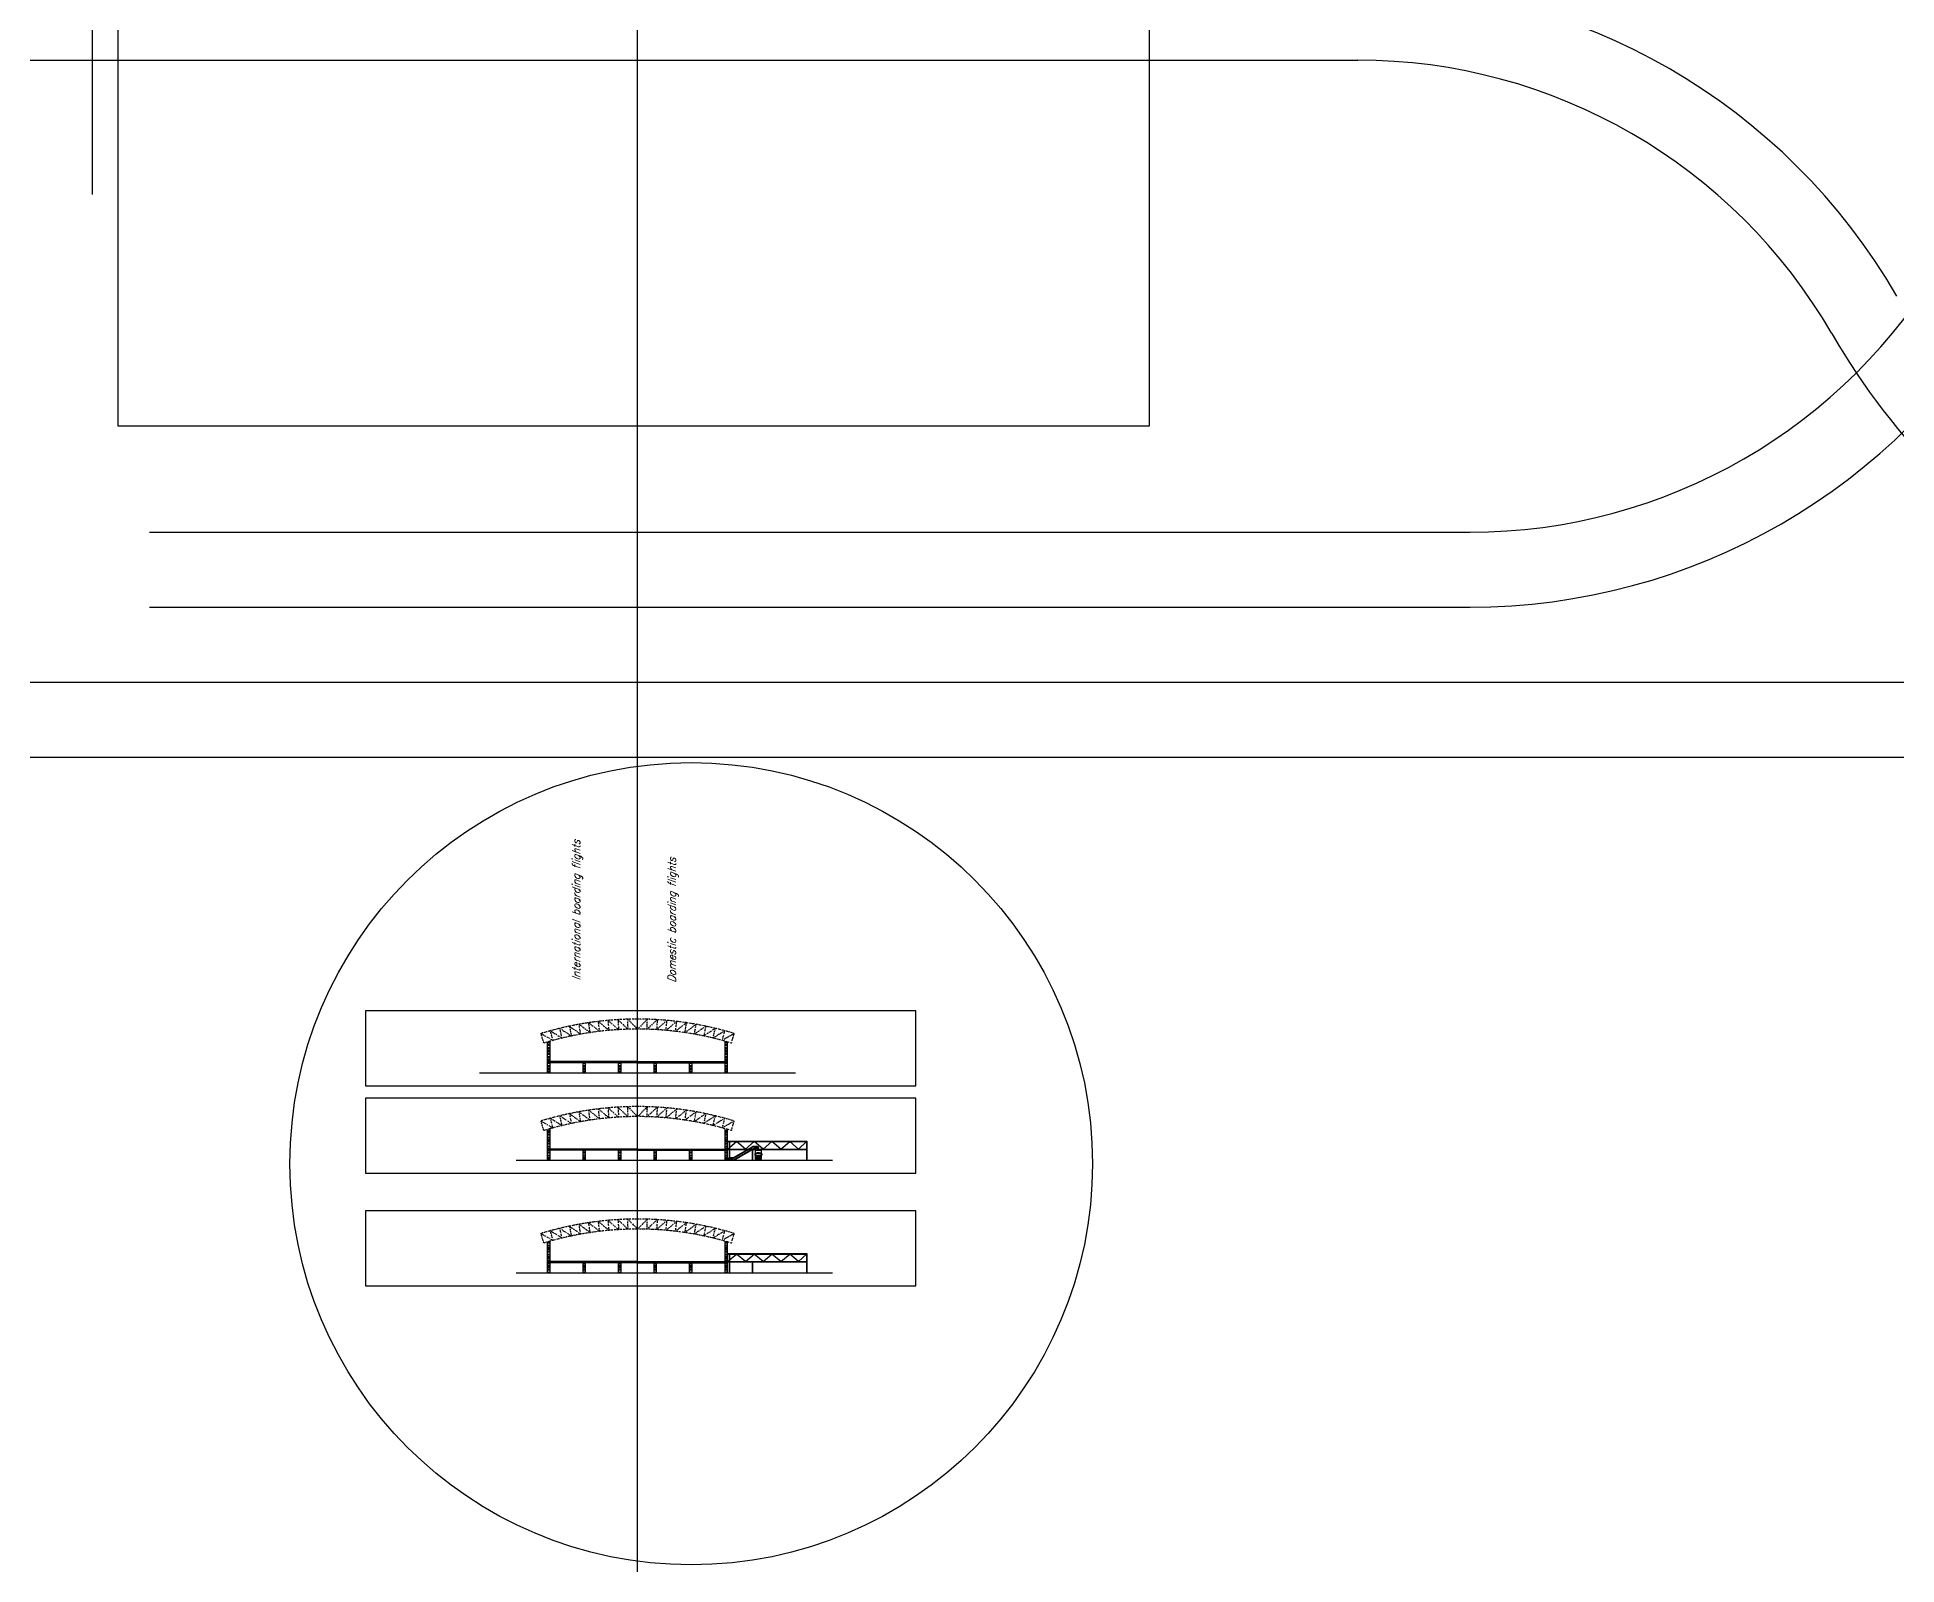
# Model space of a CAD drawing. Header units: millimetres. Extents: x -1 to 12300, y -1929 to 2470.
# Drawn here: x 5996 to 6740, y -1929 to -1318 of the extents above; entities that cross this region are included whole.
import ezdxf

# ---------------------------------------------------------------- set-up
doc = ezdxf.new("R2010")
doc.units = ezdxf.units.MM
doc.linetypes.add('DASHDOTBERNUZ', pattern=[0.8, 0.4, -0.2, 0, -0.2])
doc.layers.get('0').update_dxf_attribs({"color": 250})
for name, color, linetype in [('01C', 250, 'Continuous'), ('01E', 250, 'DASHDOTBERNUZ'), ('01TXT', 250, 'Continuous'), ('05C', 1, 'Continuous'), ('0autopista', 200, 'Continuous'), ('_alçat', 7, 'Continuous'), ('_alçat2', 7, 'Continuous')]:
    doc.layers.add(name, color=color, linetype=linetype)
for name, color, linetype, plot in [('_AUXILIAR', 135, 'Continuous', False), ('TR-AUX-OFICINES', 9, 'Continuous', False), ('viewport', 241, 'Continuous', False)]:
    doc.layers.add(name, color=color, linetype=linetype, plot=plot)
doc.styles.add('_PEGATINES', font='romans.shx', dxfattribs={"width": 0.9, "oblique": 20})

# ---------------------------------------------------------------- blocks, each defined once
blk = doc.blocks.new('A$C457C49B9')
at = {"layer": '01C', "linetype": 'Continuous', "lineweight": 0}
for p, q in [((0.01, 2.39), (0, 2.22)), ((0.02, 2.06), (0, 2.22)), ((0.03, 2.55), (0.03, 2.62)), ((0.14, 2.43), (0.05, 2.43)), ((0.14, 2.03), (0.05, 2.03)), ((0.14, 2.66), (0.07, 2.66)), ((0.07, 2.51), (0.14, 2.51)), ((0.16, 2.71), (0.1, 2.68)), ((0.1, 2.68), (0.1, 1.99)), ((0.1, 1.99), (0.34, 1.87)), ((0.27, 2.71), (0.16, 2.71)), ((0.18, 2.55), (0.18, 2.62)), ((0.18, 2.39), (0.18, 2.07)), ((0.22, 4), (2.72, 4)), ((0.22, 4), (0.22, 2.75)), ((0.22, 3.93), (2.72, 3.93)), ((0.22, 2.64), (0.22, 1.99)), ((0.22, 1.45), (0.22, 1.85)), ((0.29, 1.45), (0.22, 1.37)), ((0.22, 0.53), (0.22, 1.37)), ((0.25, 0.73), (0.25, 0.92)), ((0.31, 2.68), (0.27, 2.71)), ((1.28, 0.47), (0.27, 0.47)), ((0.29, 1.59), (0.3, 1.23)), ((0.29, 0.33), (0.29, 0.41)), ((0.29, 0.41), (0.33, 0.41)), ((0.33, 0.33), (0.29, 0.33)), ((0.31, 3.93), (0.31, 2.75)), ((0.39, 2.68), (0.31, 2.68)), ((0.31, 2.64), (0.31, 2.02)), ((2.63, 0.98), (0.31, 0.98)), ((0.31, 0.67), (0.31, 0.57)), ((2.63, 0.67), (0.31, 0.67)), ((0.31, 0.57), (0.42, 0.57)), ((0.33, 1.63), (0.39, 2.79)), ((0.33, 1.63), (2.61, 1.63)), ((0.33, 0.47), (0.33, 0.14)), ((0.35, 0.06), (0.33, 0.14)), ((2.56, 1.15), (0.38, 1.15)), ((0.7, 1.08), (0.38, 1.08)), ((0.7, 1.03), (0.38, 1.03)), ((0.38, 0.77), (0.38, 0.86)), ((0.42, 0.57), (0.42, 0.67)), ((0.43, 1.97), (0.47, 2.67)), ((0.43, 1.97), (1.01, 1.98)), ((0.43, 0.92), (0.74, 0.92)), ((0.74, 0.71), (0.43, 0.71)), ((0.46, 1.59), (2.47, 1.59)), ((0.46, 1.54), (1.3, 1.54)), ((0.46, 1.49), (1.27, 1.49)), ((0.46, 1.44), (1.25, 1.44)), ((0.46, 1.39), (1.24, 1.39)), ((0.46, 1.34), (1.25, 1.34)), ((0.46, 1.3), (1.26, 1.3)), ((0.46, 1.25), (1.3, 1.25)), ((0.46, 1.2), (2.47, 1.2)), ((0.46, 0.86), (0.46, 0.77)), ((0.48, 0.88), (0.73, 0.88)), ((0.73, 0.75), (0.48, 0.75)), ((0.49, 2.84), (0.55, 2.86)), ((1.71, 1.88), (0.51, 1.88)), ((0.52, 2.97), (0.55, 2.98)), ((0.82, 2.11), (0.53, 2.09)), ((0.54, 2.74), (1.04, 2.77)), ((0.7, 3.01), (0.55, 2.98)), ((0.7, 2.89), (0.55, 2.86)), ((0.6, 0.06), (0.62, 0.14)), ((0.62, 0.47), (0.62, 0.14)), ((1.01, 0.4), (0.62, 0.42)), ((0.7, 3.01), (1, 3.02)), ((0.7, 2.89), (1.26, 2.92)), ((0.74, 1.11), (0.7, 1.08)), ((0.74, 1.11), (2.19, 1.11)), ((0.76, 0.86), (0.76, 0.77)), ((0.8, 1.02), (2.13, 1.02)), ((0.8, 0.86), (0.8, 0.77)), ((1.18, 2.09), (0.82, 2.11)), ((0.9, 1.93), (1.17, 1.93)), ((1, 3.03), (1.03, 3.08)), ((1.94, 3.03), (1, 3.03)), ((1, 2.98), (1, 3.03)), ((1, 2.98), (1.94, 2.98)), ((1.01, 1.98), (1.93, 1.98)), ((1.01, 0.98), (1.01, 0.67)), ((1.01, 0.47), (1.01, 0.38)), ((1.01, 0.38), (1.14, 0.38)), ((1.03, 3.08), (1.91, 3.08)), ((1.26, 1.93), (1.03, 2.1)), ((1.04, 2.77), (1.89, 2.77)), ((1.07, 0.38), (1.07, 0.47)), ((1.12, 0.67), (1.12, 0.59)), ((1.12, 0.59), (1.24, 0.59)), ((1.14, 0.38), (1.14, 0.47)), ((1.14, 0.4), (1.79, 0.4)), ((1.18, 0.67), (1.28, 0.54)), ((1.23, 1.88), (2.42, 1.88)), ((1.26, 2.92), (1.68, 2.92)), ((1.28, 0.54), (1.65, 0.54)), ((1.31, 0.93), (1.31, 0.86)), ((1.31, 0.93), (1.63, 0.93)), ((1.31, 0.86), (1.63, 0.86)), ((1.33, 0.47), (1.31, 0.51)), ((1.6, 0.47), (1.33, 0.47)), ((1.47, 1.39), (1.34, 1.32)), ((1.67, 2.11), (1.38, 2.09)), ((1.47, 1.39), (1.47, 1.54)), ((1.47, 1.39), (1.6, 1.32)), ((1.6, 0.47), (1.63, 0.51)), ((1.63, 0.93), (1.63, 0.86)), ((2.47, 1.54), (1.64, 1.54)), ((2.47, 1.25), (1.64, 1.25)), ((1.76, 0.67), (1.65, 0.54)), ((1.66, 0.47), (2.66, 0.47)), ((2.06, 2.09), (1.67, 2.11)), ((2.47, 1.49), (1.67, 1.49)), ((2.47, 1.3), (1.67, 1.3)), ((2.24, 2.89), (1.68, 2.92)), ((2.47, 1.44), (1.69, 1.44)), ((2.47, 1.39), (1.69, 1.39)), ((2.47, 1.34), (1.69, 1.34)), ((1.82, 0.59), (1.7, 0.59)), ((2.03, 1.93), (1.77, 1.93)), ((1.79, 0.38), (1.79, 0.47)), ((1.93, 0.38), (1.79, 0.38)), ((1.82, 0.67), (1.82, 0.59)), ((1.86, 0.38), (1.86, 0.47)), ((2.11, 1.93), (1.88, 2.1)), ((2.39, 2.74), (1.89, 2.77)), ((1.91, 3.08), (1.94, 3.03)), ((2.5, 1.97), (1.93, 1.98)), ((1.93, 0.98), (1.93, 0.67)), ((1.93, 0.47), (1.93, 0.38)), ((1.93, 0.4), (2.31, 0.42)), ((1.94, 2.98), (1.94, 3.03)), ((2.24, 3.01), (1.94, 3.02)), ((2.14, 0.86), (2.14, 0.77)), ((2.18, 0.86), (2.18, 0.77)), ((2.19, 1.11), (2.23, 1.08)), ((2.51, 0.92), (2.2, 0.92)), ((2.46, 0.88), (2.2, 0.88)), ((2.2, 0.75), (2.46, 0.75)), ((2.2, 0.71), (2.51, 0.71)), ((2.23, 1.08), (2.56, 1.08)), ((2.23, 1.03), (2.56, 1.03)), ((2.24, 3.01), (2.38, 2.98)), ((2.24, 2.89), (2.38, 2.86)), ((2.32, 0.47), (2.32, 0.14)), ((2.33, 0.06), (2.32, 0.14)), ((2.42, 2.97), (2.38, 2.98)), ((2.45, 2.84), (2.38, 2.86)), ((2.5, 1.97), (2.47, 2.67)), ((2.48, 0.86), (2.48, 0.77)), ((2.52, 0.57), (2.52, 0.67)), ((2.63, 0.57), (2.52, 0.57)), ((2.6, 1.63), (2.54, 2.79)), ((2.55, 2.68), (2.63, 2.68)), ((2.56, 0.77), (2.56, 0.86)), ((2.84, 1.99), (2.59, 1.87)), ((2.59, 0.06), (2.61, 0.14)), ((2.61, 0.47), (2.61, 0.14)), ((2.64, 0.41), (2.61, 0.41)), ((2.61, 0.33), (2.64, 0.33)), ((2.63, 3.93), (2.63, 2.75)), ((2.63, 2.68), (2.66, 2.71)), ((2.63, 2.64), (2.63, 2.02)), ((2.63, 0.67), (2.63, 0.57)), ((2.65, 1.59), (2.64, 1.23)), ((2.64, 0.33), (2.64, 0.41)), ((2.65, 1.45), (2.72, 1.37)), ((2.66, 2.71), (2.78, 2.71)), ((2.68, 0.73), (2.68, 0.92)), ((2.72, 4), (2.72, 2.75)), ((2.72, 2.64), (2.72, 1.99)), ((2.72, 1.45), (2.72, 1.85)), ((2.72, 0.53), (2.72, 1.37)), ((2.77, 2.62), (2.77, 2.25)), ((2.78, 2.71), (2.84, 2.68)), ((2.81, 2.66), (2.95, 2.65)), ((2.82, 2.21), (2.95, 2.22)), ((2.84, 2.68), (2.84, 1.99)), ((2.99, 2.26), (2.99, 2.61)), ((0.52, 0), (0.42, 0)), ((2.41, 0), (2.51, 0))]:
    blk.add_line(p, q, dxfattribs=at)
for centre, major_axis, start_param, end_param in [((0.05, 2.39), (0, -0.0401), 3.126209, 4.679434), ((0.05, 2.07), (0, -0.0401), 4.808863, 6.283185), ((0.07, 2.62), (0, -0.0401), 3.141593, 4.712389), ((0.07, 2.55), (0, -0.0401), 4.712389, 6.283185), ((0.14, 2.62), (0, -0.0401), 1.570796, 3.141593), ((0.14, 2.55), (0, -0.0401), 0, 1.570796), ((0.14, 2.39), (0, -0.0401), 1.570796, 3.126209), ((0.14, 2.07), (0, -0.0401), 0, 1.570796), ((0.27, 0.53), (0, -0.0561), 4.712389, 6.283185), ((0.31, 0.92), (0, -0.0561), 3.141593, 4.712389), ((0.31, 0.73), (0, -0.0561), 4.712389, 6.283185), ((0.33, 1.59), (0, -0.0401), 3.141593, 4.75851), ((0.38, 1.23), (0, -0.0802), 4.75851, 6.283185), ((0.42, 0.08), (0, -0.0802), 4.923015, 6.283185), ((0.43, 0.86), (0, -0.0561), 3.141593, 4.712389), ((0.43, 0.77), (0, -0.0561), 4.712389, 6.283185), ((0.59, 2.78), (0, -0.201), 3.500363, 4.660182), ((0.55, 2.69), (0, -0.16), 3.500363, 4.660182), ((0.51, 1.96), (0, -0.0802), 4.666179, 6.283185), ((0.48, 0.86), (0, -0.0241), 3.141593, 4.712389), ((0.48, 0.77), (0, -0.0241), 4.712389, 6.283185), ((0.55, 2.66), (0, -0.0802), 3.193719, 4.666179), ((0.52, 0.08), (0, -0.0802), 0, 1.36017), ((0.73, 0.86), (0, -0.0241), 1.570796, 3.141593), ((0.73, 0.77), (0, -0.0241), 0, 1.570796), ((0.74, 0.86), (0, -0.0561), 1.570796, 3.141593), ((0.74, 0.77), (0, -0.0561), 0, 1.570796), ((2.2, 0.86), (0, -0.0561), 3.141593, 4.712389), ((2.2, 0.77), (0, -0.0561), 4.712389, 6.283185), ((2.2, 0.86), (0, -0.0241), 3.141593, 4.712389), ((2.2, 0.77), (0, -0.0241), 4.712389, 6.283185), ((2.41, 0.08), (0, -0.0802), 4.923015, 6.283185), ((2.39, 2.66), (0, -0.0802), 1.617006, 3.089466), ((2.35, 2.78), (0, -0.201), 1.623003, 2.782822), ((2.42, 1.96), (0, -0.0802), 0, 1.617006), ((2.39, 2.69), (0, -0.16), 1.623003, 2.782822), ((2.46, 0.86), (0, -0.0241), 1.570796, 3.141593), ((2.46, 0.77), (0, -0.0241), 0, 1.570796), ((2.51, 0.86), (0, -0.0561), 1.570796, 3.141593), ((2.51, 0.77), (0, -0.0561), 0, 1.570796), ((2.51, 0.08), (0, -0.0802), 0, 1.36017), ((2.56, 1.23), (0, -0.0802), 0, 1.524675), ((2.61, 1.59), (0, -0.0401), 1.524675, 3.141593), ((2.63, 0.92), (0, -0.0561), 1.570796, 3.141593), ((2.63, 0.73), (0, -0.0561), 0, 1.570796), ((2.66, 0.53), (0, -0.0561), 0, 1.570796), ((2.81, 2.62), (0, -0.0401), 3.109346, 4.712389), ((2.81, 2.25), (0, -0.0401), 4.712389, 6.363015), ((2.95, 2.61), (0, -0.0401), 1.560044, 3.109346), ((2.95, 2.26), (0, -0.0401), 0.07983, 1.560044)]:
    blk.add_ellipse(centre, major_axis=major_axis, ratio=0.991311, start_param=start_param, end_param=end_param, dxfattribs=at)
for centre, major_axis in [((1.47, 1.39), (0, -0.15)), ((1.47, 1.75), (0, -0.0407))]:
    blk.add_ellipse(centre, major_axis=major_axis, ratio=0.991311, dxfattribs=at)
blk = doc.blocks.new('escalamec')
for p, q in [((0, 1.08), (1.37, 1.08)), ((0, 1.05), (1.37, 1.05)), ((0, 1), (1.37, 1)), ((0, 0.91), (1.37, 0.91)), ((1.37, 0.2), (0, 0.2)), ((0, 0), (0, 0.1)), ((1.37, 0.1), (0, 0.1)), ((1.37, 0.05), (0, 0.05)), ((0, 0), (1.62, 0)), ((1.6, 1.14), (8.97, 5.4)), ((1.62, 1.12), (8.98, 5.37)), ((1.64, 1.08), (9.01, 5.33)), ((1.69, 1), (9.05, 5.25)), ((9.41, 4.63), (2, 0.35)), ((9.46, 4.55), (2.04, 0.27)), ((9.48, 4.51), (2.07, 0.23)), ((3.55, 1), (2.11, 0.16)), ((5.29, 2), (3.55, 1)), ((7.02, 3), (5.29, 2)), ((8.75, 4), (7.02, 3)), ((9.52, 4.44), (8.75, 4)), ((9.73, 5.6), (11.1, 5.6)), ((9.73, 5.57), (11.1, 5.57)), ((9.73, 5.52), (11.1, 5.52)), ((9.73, 5.43), (11.1, 5.43)), ((11.1, 4.72), (9.73, 4.72)), ((11.1, 4.62), (9.73, 4.62)), ((11.1, 4.58), (9.73, 4.58)), ((10.6, 4.5), (9.73, 4.5))]:
    blk.add_line(p, q)
for points in [[(2.11, 0.25), (1.75, 0.25, 0.200043), (1.83, 0.05, 0.200043)], [(2.41, 0.42), (2.05, 0.42, 0.167416), (2.11, 0.25)], [(2.71, 0.6), (2.35, 0.6, 0.167416), (2.41, 0.42)], [(3.01, 0.77), (2.65, 0.77, 0.167416), (2.71, 0.6)], [(3.31, 0.94), (2.95, 0.94, 0.167416), (3.01, 0.77)], [(3.61, 1.12), (3.25, 1.12, 0.167416), (3.31, 0.94)], [(3.91, 1.29), (3.55, 1.29, 0.167416), (3.61, 1.12)], [(4.21, 1.46), (3.85, 1.46, 0.167416), (3.91, 1.29)], [(4.51, 1.64), (4.15, 1.64, 0.167416), (4.21, 1.46)], [(4.81, 1.81), (4.45, 1.81, 0.167416), (4.51, 1.64)], [(5.11, 1.98), (4.75, 1.98, 0.167416), (4.81, 1.81)], [(5.41, 2.15), (5.05, 2.15, 0.167416), (5.11, 1.98)], [(5.71, 2.33), (5.35, 2.33, 0.167416), (5.41, 2.15)], [(6.01, 2.5), (5.65, 2.5, 0.167416), (5.71, 2.33)], [(6.31, 2.67), (5.95, 2.67, 0.167416), (6.01, 2.5)], [(6.61, 2.85), (6.25, 2.85, 0.167416), (6.31, 2.67)], [(6.91, 3.02), (6.55, 3.02, 0.167416), (6.61, 2.85)], [(7.21, 3.19), (6.85, 3.19, 0.167416), (6.91, 3.02)], [(7.51, 3.37), (7.15, 3.37, 0.167416), (7.21, 3.19)], [(7.81, 3.54), (7.45, 3.54, 0.167416), (7.51, 3.37)], [(8.11, 3.71), (7.75, 3.71, 0.167416), (7.81, 3.54)], [(8.41, 3.89), (8.05, 3.89, 0.167416), (8.11, 3.71)], [(8.71, 4.06), (8.35, 4.06, 0.167416), (8.41, 3.89)], [(9.01, 4.23), (8.65, 4.23, 0.167416), (8.71, 4.06)], [(9.31, 4.41), (8.95, 4.41, 0.167416), (9.01, 4.23)], [(9.73, 4.58), (9.25, 4.58, 0.167416), (9.31, 4.41)]]:
    blk.add_lwpolyline(points, format="xyb")
blk.add_lwpolyline([(10.6, 4.5), (11.1, 4.5), (11.1, 4.62)])
for centre, radius, start, end in [((0, 0.55), 0.525, 89.99997, 270.00002), ((0, 0.55), 0.5, 89.99997, 270.00002), ((0, 0.55), 0.45, 89.99997, 270.00002), ((0, 0.55), 0.357, 89.99997, 270.00003), ((1.37, 1.55), 0.475, 270, 300), ((1.37, 1.55), 0.5, 270, 300), ((1.37, 1.55), 0.55, 270, 300), ((1.37, 1.55), 0.643, 270, 300), ((1.37, 1.55), 1.36, 270, 300), ((1.37, 1.55), 1.45, 270, 300), ((1.37, 1.55), 1.5, 270, 300), ((1.37, 1.55), 1.57, 279.31214, 300), ((9.73, 4.07), 1.52, 90, 120), ((9.73, 4.07), 1.5, 90, 120), ((9.73, 4.07), 1.45, 90, 120), ((9.73, 4.07), 1.36, 90, 120), ((9.73, 4.07), 0.643, 90, 120), ((9.73, 4.07), 0.55, 90, 120), ((9.73, 4.07), 0.5, 90, 120), ((9.73, 4.07), 0.425, 90, 120), ((11.1, 5.07), 0.525, 270, 90), ((11.1, 5.07), 0.5, 270, 90), ((11.1, 5.07), 0.45, 270, 90), ((11.1, 5.07), 0.357, 270, 90)]:
    blk.add_arc(centre, radius, start, end)

msp = doc.modelspace()

# ---------------------------------------------------------------- linework, layer by layer
at = {"layer": '01C'}
for p, q in [((6200.39, -1727.655), (6200.39, -1719.799)), ((6201.39, -1727.655), (6201.39, -1719.512)), ((6271.39, -1727.655), (6271.39, -1719.512)), ((6272.39, -1727.655), (6272.39, -1719.799)), ((6200.39, -1732.155), (6200.39, -1728.155)), ((6201.39, -1732.155), (6201.39, -1728.155)), ((6214.59, -1732.155), (6214.59, -1728.155)), ((6215.59, -1732.155), (6215.59, -1728.155)), ((6228.79, -1732.155), (6228.79, -1728.155)), ((6229.79, -1732.155), (6229.79, -1728.155)), ((6242.99, -1732.155), (6242.99, -1728.155)), ((6243.99, -1732.155), (6243.99, -1728.155)), ((6257.19, -1732.155), (6257.19, -1728.155)), ((6258.19, -1732.155), (6258.19, -1728.155)), ((6271.39, -1732.155), (6271.39, -1728.155)), ((6272.39, -1732.155), (6272.39, -1728.155)), ((6200.39, -1762.655), (6200.39, -1754.799)), ((6201.39, -1762.655), (6201.39, -1754.512)), ((6271.39, -1762.655), (6271.39, -1754.512)), ((6272.39, -1762.655), (6272.39, -1754.799)), ((6272.39, -1759.455), (6304.09, -1759.455)), ((6272.39, -1759.655), (6303.89, -1759.655)), ((6272.39, -1762.655), (6275.938, -1759.655)), ((6272.98, -1759.655), (6272.98, -1762.655)), ((6273.18, -1759.655), (6273.18, -1762.655)), ((6279.485, -1762.655), (6275.938, -1759.655)), ((6279.485, -1762.655), (6283.033, -1759.655)), ((6286.581, -1762.655), (6283.033, -1759.655)), ((6286.581, -1762.655), (6290.128, -1759.655)), ((6293.676, -1762.655), (6290.128, -1759.655)), ((6293.676, -1762.655), (6297.223, -1759.655)), ((6300.771, -1762.655), (6297.223, -1759.655)), ((6300.771, -1762.655), (6303.89, -1759.655)), ((6303.89, -1759.655), (6303.89, -1767.155)), ((6304.09, -1759.455), (6304.09, -1767.155)), ((6200.39, -1767.155), (6200.39, -1763.155)), ((6201.39, -1767.155), (6201.39, -1763.155)), ((6214.59, -1767.155), (6214.59, -1763.155)), ((6215.59, -1767.155), (6215.59, -1763.155)), ((6228.79, -1767.155), (6228.79, -1763.155)), ((6229.79, -1767.155), (6229.79, -1763.155)), ((6242.99, -1767.155), (6242.99, -1763.155)), ((6243.99, -1767.155), (6243.99, -1763.155)), ((6257.19, -1767.155), (6257.19, -1763.155)), ((6258.19, -1767.155), (6258.19, -1763.155)), ((6271.39, -1767.155), (6271.39, -1763.155)), ((6272.39, -1767.155), (6272.39, -1763.155)), ((6272.98, -1762.953), (6272.98, -1767.155)), ((6273.18, -1762.953), (6273.18, -1767.155)), ((6200.39, -1807.655), (6200.39, -1799.799)), ((6201.39, -1807.655), (6201.39, -1799.512)), ((6271.39, -1807.655), (6271.39, -1799.512)), ((6272.39, -1807.655), (6272.39, -1799.799)), ((6272.39, -1804.455), (6304.09, -1804.455)), ((6272.39, -1804.655), (6303.89, -1804.655)), ((6272.39, -1807.655), (6275.938, -1804.655)), ((6272.98, -1804.655), (6272.98, -1807.655)), ((6273.18, -1804.655), (6273.18, -1807.655)), ((6279.485, -1807.655), (6275.938, -1804.655)), ((6279.485, -1807.655), (6283.033, -1804.655)), ((6286.581, -1807.655), (6283.033, -1804.655)), ((6286.581, -1807.655), (6290.128, -1804.655)), ((6293.676, -1807.655), (6290.128, -1804.655)), ((6293.676, -1807.655), (6297.223, -1804.655)), ((6300.771, -1807.655), (6297.223, -1804.655)), ((6300.771, -1807.655), (6303.89, -1804.655)), ((6303.89, -1804.655), (6303.89, -1812.155)), ((6304.09, -1804.455), (6304.09, -1812.155)), ((6200.39, -1812.155), (6200.39, -1808.155)), ((6201.39, -1812.155), (6201.39, -1808.155)), ((6214.59, -1812.155), (6214.59, -1808.155)), ((6215.59, -1812.155), (6215.59, -1808.155)), ((6228.79, -1812.155), (6228.79, -1808.155)), ((6229.79, -1812.155), (6229.79, -1808.155)), ((6242.99, -1812.155), (6242.99, -1808.155)), ((6243.99, -1812.155), (6243.99, -1808.155)), ((6257.19, -1812.155), (6257.19, -1808.155)), ((6258.19, -1812.155), (6258.19, -1808.155)), ((6271.39, -1812.155), (6271.39, -1808.155)), ((6272.39, -1812.155), (6272.39, -1808.155)), ((6272.98, -1807.953), (6272.98, -1812.155)), ((6273.18, -1807.953), (6273.18, -1812.155)), ((6282.193, -1807.953), (6282.193, -1812.155)), ((6282.393, -1807.953), (6282.393, -1812.155))]:
    msp.add_line(p, q, dxfattribs=at)
for points in [[(6272.39, -1762.655), (6303.89, -1762.655), (6303.89, -1762.953), (6272.39, -1762.953)], [(6272.39, -1807.655), (6303.89, -1807.655), (6303.89, -1807.953), (6272.39, -1807.953)]]:
    msp.add_lwpolyline(points, close=True, dxfattribs=at)
msp.add_circle((6257.835, -1768.518), 160.463, dxfattribs=at)
at = {"layer": '01E'}
for p, q in [((6197.723, -1716.421), (6202.546, -1719.191)), ((6198.89, -1720.247), (6197.723, -1716.421)), ((6202.546, -1719.191), (6201.493, -1715.332)), ((6201.493, -1715.332), (6206.231, -1718.243)), ((6206.231, -1718.243), (6205.293, -1714.355)), ((6205.293, -1714.355), (6209.943, -1717.405)), ((6209.12, -1713.491), (6209.943, -1717.405)), ((6209.12, -1713.491), (6213.678, -1716.677)), ((6213.678, -1716.677), (6212.971, -1712.74)), ((6212.971, -1712.74), (6217.433, -1716.06)), ((6217.433, -1716.06), (6216.843, -1712.104)), ((6216.843, -1712.104), (6221.204, -1715.555)), ((6221.204, -1715.555), (6220.732, -1711.583)), ((6220.732, -1711.583), (6224.989, -1715.161)), ((6224.989, -1715.161), (6224.634, -1711.177)), ((6224.634, -1711.177), (6228.784, -1714.88)), ((6228.547, -1710.887), (6228.784, -1714.88)), ((6228.547, -1710.887), (6232.585, -1714.711)), ((6232.585, -1714.711), (6232.467, -1710.713)), ((6232.467, -1710.713), (6236.39, -1714.655)), ((6236.39, -1714.655), (6236.39, -1710.655)), ((6240.313, -1710.713), (6236.39, -1714.655)), ((6240.195, -1714.711), (6240.313, -1710.713)), ((6244.233, -1710.887), (6240.195, -1714.711)), ((6244.233, -1710.887), (6243.996, -1714.88)), ((6248.146, -1711.177), (6243.996, -1714.88)), ((6247.791, -1715.161), (6248.146, -1711.177)), ((6252.049, -1711.583), (6247.791, -1715.161)), ((6251.576, -1715.555), (6252.049, -1711.583)), ((6255.938, -1712.104), (6251.576, -1715.555)), ((6255.348, -1716.06), (6255.938, -1712.104)), ((6259.809, -1712.74), (6255.348, -1716.06)), ((6259.102, -1716.677), (6259.809, -1712.74)), ((6263.66, -1713.491), (6259.102, -1716.677)), ((6263.66, -1713.491), (6262.837, -1717.405)), ((6267.488, -1714.355), (6262.837, -1717.405)), ((6266.549, -1718.243), (6267.488, -1714.355)), ((6271.288, -1715.332), (6266.549, -1718.243)), ((6270.235, -1719.191), (6271.288, -1715.332)), ((6275.057, -1716.421), (6270.235, -1719.191)), ((6273.89, -1720.247), (6275.057, -1716.421)), ((6200.89, -1732.155), (6200.89, -1719.655)), ((6271.89, -1732.155), (6271.89, -1719.655)), ((6215.09, -1732.155), (6215.09, -1728.155)), ((6229.29, -1732.155), (6229.29, -1728.155)), ((6243.49, -1732.155), (6243.49, -1728.155)), ((6257.69, -1732.155), (6257.69, -1728.155)), ((6217.433, -1751.06), (6216.843, -1747.104)), ((6216.843, -1747.104), (6221.204, -1750.555)), ((6221.204, -1750.555), (6220.732, -1746.583)), ((6220.732, -1746.583), (6224.989, -1750.161)), ((6224.989, -1750.161), (6224.634, -1746.177)), ((6224.634, -1746.177), (6228.784, -1749.88)), ((6228.547, -1745.887), (6228.784, -1749.88)), ((6228.547, -1745.887), (6232.585, -1749.711)), ((6232.585, -1749.711), (6232.467, -1745.713)), ((6232.467, -1745.713), (6236.39, -1749.655)), ((6236.39, -1749.655), (6236.39, -1745.655)), ((6240.313, -1745.713), (6236.39, -1749.655)), ((6240.195, -1749.711), (6240.313, -1745.713)), ((6244.233, -1745.887), (6240.195, -1749.711)), ((6244.233, -1745.887), (6243.996, -1749.88)), ((6248.146, -1746.177), (6243.996, -1749.88)), ((6247.791, -1750.161), (6248.146, -1746.177)), ((6252.049, -1746.583), (6247.791, -1750.161)), ((6251.576, -1750.555), (6252.049, -1746.583)), ((6255.938, -1747.104), (6251.576, -1750.555)), ((6255.348, -1751.06), (6255.938, -1747.104)), ((6197.723, -1751.421), (6202.546, -1754.191)), ((6198.89, -1755.247), (6197.723, -1751.421)), ((6200.89, -1767.155), (6200.89, -1754.655)), ((6202.546, -1754.191), (6201.493, -1750.332)), ((6201.493, -1750.332), (6206.231, -1753.243)), ((6206.231, -1753.243), (6205.293, -1749.355)), ((6205.293, -1749.355), (6209.943, -1752.405)), ((6209.12, -1748.491), (6209.943, -1752.405)), ((6209.12, -1748.491), (6213.678, -1751.677)), ((6213.678, -1751.677), (6212.971, -1747.74)), ((6212.971, -1747.74), (6217.433, -1751.06)), ((6259.809, -1747.74), (6255.348, -1751.06)), ((6259.102, -1751.677), (6259.809, -1747.74)), ((6263.66, -1748.491), (6259.102, -1751.677)), ((6263.66, -1748.491), (6262.837, -1752.405)), ((6267.488, -1749.355), (6262.837, -1752.405)), ((6266.549, -1753.243), (6267.488, -1749.355)), ((6271.288, -1750.332), (6266.549, -1753.243)), ((6270.235, -1754.191), (6271.288, -1750.332)), ((6275.057, -1751.421), (6270.235, -1754.191)), ((6271.89, -1767.155), (6271.89, -1754.655)), ((6273.89, -1755.247), (6275.057, -1751.421)), ((6215.09, -1767.155), (6215.09, -1763.155)), ((6229.29, -1767.155), (6229.29, -1763.155)), ((6243.49, -1767.155), (6243.49, -1763.155)), ((6257.69, -1767.155), (6257.69, -1763.155)), ((6221.204, -1795.555), (6220.732, -1791.583)), ((6220.732, -1791.583), (6224.989, -1795.161)), ((6224.989, -1795.161), (6224.634, -1791.177)), ((6224.634, -1791.177), (6228.784, -1794.88)), ((6228.547, -1790.887), (6228.784, -1794.88)), ((6228.547, -1790.887), (6232.585, -1794.711)), ((6232.585, -1794.711), (6232.467, -1790.713)), ((6232.467, -1790.713), (6236.39, -1794.655)), ((6236.39, -1794.655), (6236.39, -1790.655)), ((6240.313, -1790.713), (6236.39, -1794.655)), ((6240.195, -1794.711), (6240.313, -1790.713)), ((6244.233, -1790.887), (6240.195, -1794.711)), ((6244.233, -1790.887), (6243.996, -1794.88)), ((6248.146, -1791.177), (6243.996, -1794.88)), ((6247.791, -1795.161), (6248.146, -1791.177)), ((6252.049, -1791.583), (6247.791, -1795.161)), ((6251.576, -1795.555), (6252.049, -1791.583)), ((6197.723, -1796.421), (6202.546, -1799.191)), ((6198.89, -1800.247), (6197.723, -1796.421)), ((6202.546, -1799.191), (6201.493, -1795.332)), ((6201.493, -1795.332), (6206.231, -1798.243)), ((6206.231, -1798.243), (6205.293, -1794.355)), ((6205.293, -1794.355), (6209.943, -1797.405)), ((6209.12, -1793.491), (6209.943, -1797.405)), ((6209.12, -1793.491), (6213.678, -1796.677)), ((6213.678, -1796.677), (6212.971, -1792.74)), ((6212.971, -1792.74), (6217.433, -1796.06)), ((6217.433, -1796.06), (6216.843, -1792.104)), ((6216.843, -1792.104), (6221.204, -1795.555)), ((6255.938, -1792.104), (6251.576, -1795.555)), ((6255.348, -1796.06), (6255.938, -1792.104)), ((6259.809, -1792.74), (6255.348, -1796.06)), ((6259.102, -1796.677), (6259.809, -1792.74)), ((6263.66, -1793.491), (6259.102, -1796.677)), ((6263.66, -1793.491), (6262.837, -1797.405)), ((6267.488, -1794.355), (6262.837, -1797.405)), ((6266.549, -1798.243), (6267.488, -1794.355)), ((6271.288, -1795.332), (6266.549, -1798.243)), ((6270.235, -1799.191), (6271.288, -1795.332)), ((6275.057, -1796.421), (6270.235, -1799.191)), ((6273.89, -1800.247), (6275.057, -1796.421)), ((6200.89, -1812.155), (6200.89, -1799.655)), ((6271.89, -1812.155), (6271.89, -1799.655)), ((6215.09, -1812.155), (6215.09, -1808.155)), ((6229.29, -1812.155), (6229.29, -1808.155)), ((6243.49, -1812.155), (6243.49, -1808.155)), ((6257.69, -1812.155), (6257.69, -1808.155))]:
    msp.add_line(p, q, dxfattribs=at)
for centre, radius, start, end in [((6236.39, -1843.18), 132.525, 90, 106.964075), ((6236.39, -1843.18), 128.525, 90, 106.964075), ((6236.39, -1843.18), 132.525, 73.035925, 90), ((6236.39, -1843.18), 128.525, 73.035925, 90), ((6236.39, -1878.18), 132.525, 90, 106.964075), ((6236.39, -1878.18), 132.525, 73.035925, 90), ((6236.39, -1878.18), 128.525, 90, 106.964075), ((6236.39, -1878.18), 128.525, 73.035925, 90), ((6236.39, -1923.18), 132.525, 90, 106.964075), ((6236.39, -1923.18), 132.525, 73.035925, 90), ((6236.39, -1923.18), 128.525, 90, 106.964075), ((6236.39, -1923.18), 128.525, 73.035925, 90)]:
    msp.add_arc(centre, radius, start, end, dxfattribs=at)
at = {"layer": '05C'}
for p, q in [((6173.185, -1732.155), (6299.596, -1732.155)), ((6200.39, -1728.155), (6200.39, -1727.655)), ((6236.39, -1727.655), (6200.39, -1727.655)), ((6236.39, -1728.155), (6200.39, -1728.155)), ((6236.39, -1727.655), (6272.39, -1727.655)), ((6236.39, -1728.155), (6272.39, -1728.155)), ((6272.39, -1728.155), (6272.39, -1727.655)), ((6187.869, -1767.155), (6314.28, -1767.155)), ((6200.39, -1763.155), (6200.39, -1762.655)), ((6236.39, -1762.655), (6200.39, -1762.655)), ((6236.39, -1763.155), (6200.39, -1763.155)), ((6236.39, -1762.655), (6272.39, -1762.655)), ((6236.39, -1763.155), (6272.39, -1763.155)), ((6272.39, -1763.155), (6272.39, -1762.655)), ((6187.869, -1812.155), (6314.28, -1812.155)), ((6200.39, -1808.155), (6200.39, -1807.655)), ((6236.39, -1807.655), (6200.39, -1807.655)), ((6236.39, -1808.155), (6200.39, -1808.155)), ((6236.39, -1807.655), (6272.39, -1807.655)), ((6236.39, -1808.155), (6272.39, -1808.155)), ((6272.39, -1808.155), (6272.39, -1807.655))]:
    msp.add_line(p, q, dxfattribs=at)
at = {"layer": '0autopista'}
for p, q in [((5948.39, -1327), (6524.39, -1327)), ((6041.235, -1515.857), (6569.319, -1515.857)), ((6041.235, -1545.857), (6569.319, -1545.857)), ((5041.235, -1575.857), (7431.545, -1575.857)), ((6041.235, -1575.857), (8431.545, -1575.857)), ((5041.235, -1605.857), (7431.545, -1605.857)), ((6041.235, -1605.857), (8431.545, -1605.857))]:
    msp.add_line(p, q, dxfattribs=at)
for centre, radius, start, end in [((6524.39, -1545.857), 248.857, 30, 90), ((6524.39, -1545.857), 218.857, 30, 90), ((6569.319, -1297), 218.857, 270, 330), ((6569.319, -1297), 248.857, 270, 330), ((6955.423, -1297), 278.857, 210, 270)]:
    msp.add_arc(centre, radius, start, end, dxfattribs=at)
at = {"layer": '_alçat'}
for p, q in [((6282.193, -1762.953), (6282.193, -1767.155)), ((6282.393, -1762.953), (6282.393, -1767.155))]:
    msp.add_line(p, q, dxfattribs=at)
at = {"layer": '_alçat2'}
msp.add_line((6018.391, -1380.7), (6018.391, -1118.02), dxfattribs=at)
at = {"layer": '_AUXILIAR'}
for p in [(6236.39, -1156.362), (6236.39, -1191.362)]:
    msp.add_xline(p, (0, 1), dxfattribs=at)
at = {"layer": 'viewport'}
for points in [[(6441.12, -1473.247), (6441.12, -295.747), (6028.62, -295.747), (6028.62, -1473.247)], [(6127.587, -1737.324), (6347.587, -1737.324), (6347.587, -1707.324), (6127.587, -1707.324)], [(6127.587, -1772.324), (6347.587, -1772.324), (6347.587, -1742.324), (6127.587, -1742.324)], [(6127.587, -1817.324), (6347.587, -1817.324), (6347.587, -1787.324), (6127.587, -1787.324)]]:
    msp.add_lwpolyline(points, close=True, dxfattribs=at)

# ---------------------------------------------------------------- block references
at = {"layer": '_alçat'}
msp.add_blockref('escalamec', (6273.18, -1767.155), dxfattribs=at)
at = {"layer": 'TR-AUX-OFICINES'}
msp.add_blockref('A$C457C49B9', (6283.219, -1767.155), dxfattribs=at)

# ---------------------------------------------------------------- texts
at = {"layer": '01TXT', "style": '_PEGATINES', "oblique": 20, "width": 0.9}
for s, p in [('International boarding flights', (6213.376, -1695.162)), ('Domestic boarding flights', (6251.642, -1696.074))]:
    msp.add_text(s, height=3.2, rotation=90, dxfattribs=at).set_placement(p)

doc.saveas('drawing.dxf')
